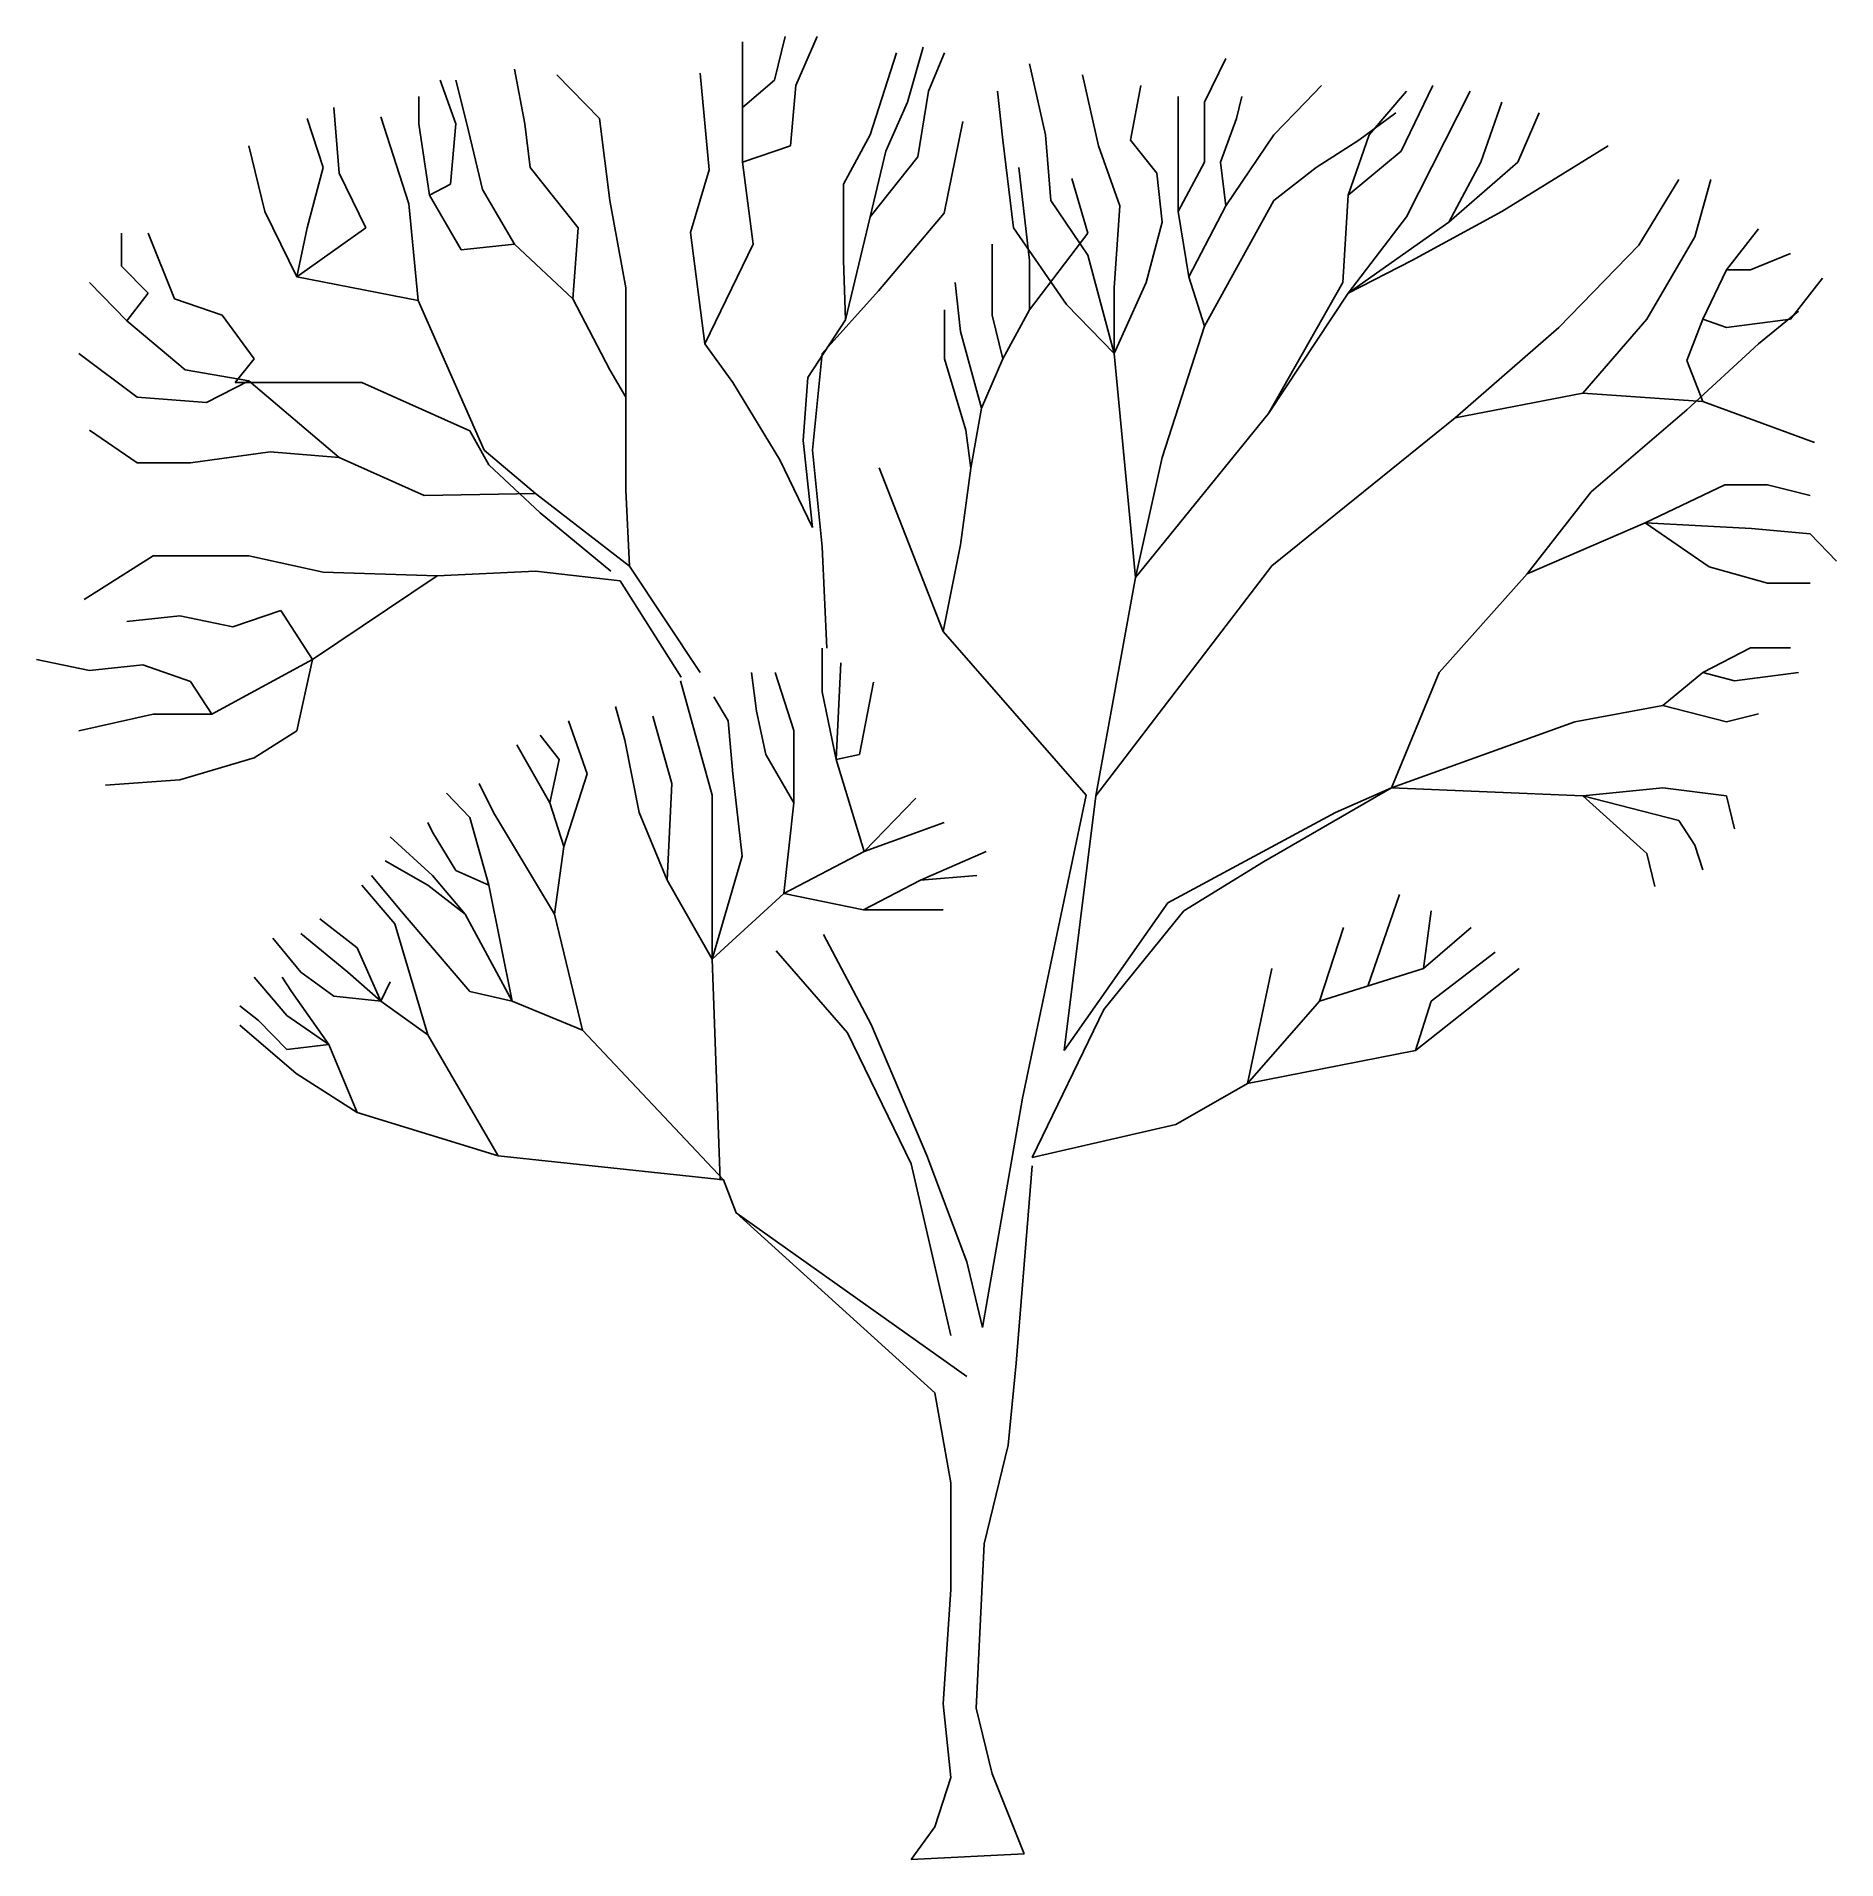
# Model space of a CAD drawing. Header units: millimetres. Extents: x 453.48 to 454.52, y 2593.07 to 2594.12.
import ezdxf

# ---------------------------------------------------------------- set-up
doc = ezdxf.new("R2010")
doc.units = ezdxf.units.MM
doc.header["$LTSCALE"] = 10
doc.layers.add('Vegetais', color=94, linetype='Continuous')

msp = doc.modelspace()

# ---------------------------------------------------------------- linework, layer by layer
at = {"layer": 'Vegetais'}
for p, q in [((453.887, 2594.0828), (453.887, 2594.1208)), ((453.9055, 2594.0986), (453.9117, 2594.124)), ((453.9179, 2594.0955), (453.9302, 2594.124)), ((453.9826, 2594.0859), (453.9918, 2594.1177)), ((453.961, 2594.0669), (453.9764, 2594.1145)), ((453.9949, 2594.0923), (454.0041, 2594.1145)), ((454.0627, 2594.0669), (454.0534, 2594.1081)), ((454.1551, 2594.0859), (454.1674, 2594.1113)), ((453.7207, 2594.0733), (453.7115, 2594.0986)), ((453.7269, 2594.0733), (453.7207, 2594.0986)), ((453.7607, 2594.0733), (453.7546, 2594.105)), ((453.8039, 2594.0764), (453.7792, 2594.1018)), ((453.8677, 2594.0466), (453.8623, 2594.1027)), ((453.887, 2594.0828), (453.9055, 2594.0986)), ((453.9148, 2594.0606), (453.9179, 2594.0955)), ((454.0935, 2594.0606), (454.0842, 2594.1018)), ((454.112, 2594.0638), (454.1181, 2594.0955)), ((454.2136, 2594.0859), (454.2229, 2594.0955)), ((454.2691, 2594.0574), (454.2876, 2594.0955)), ((453.6991, 2594.0733), (453.6991, 2594.0891)), ((453.9702, 2594.0574), (453.9826, 2594.0859)), ((453.9887, 2594.0542), (453.9949, 2594.0923)), ((454.038, 2594.0638), (454.035, 2594.0923)), ((454.1397, 2594.0606), (454.1397, 2594.0891)), ((454.1551, 2594.0511), (454.1551, 2594.0859)), ((454.1736, 2594.0764), (454.1767, 2594.0891)), ((454.1952, 2594.0669), (454.2136, 2594.0859)), ((454.2506, 2594.0669), (454.2722, 2594.0923)), ((454.2722, 2594.0194), (454.3092, 2594.0923)), ((454.3153, 2594.0511), (454.3276, 2594.0859)), ((453.6436, 2594.0479), (453.6344, 2594.0764)), ((453.6529, 2594.0447), (453.6498, 2594.0828)), ((453.6934, 2594.027), (453.677, 2594.0774)), ((453.81, 2594.0289), (453.8039, 2594.0764)), ((453.887, 2594.0511), (453.887, 2594.0828)), ((454.0039, 2594.0214), (454.0148, 2594.0746)), ((454.1644, 2594.0511), (454.1736, 2594.0764)), ((454.2445, 2594.0638), (454.266, 2594.0796)), ((454.3369, 2594.0511), (454.3492, 2594.0796)), ((453.7053, 2594.032), (453.6991, 2594.0733)), ((453.7176, 2594.0384), (453.7207, 2594.0733)), ((453.7361, 2594.0352), (453.7269, 2594.0733)), ((453.7638, 2594.0479), (453.7607, 2594.0733)), ((453.9456, 2594.0384), (453.961, 2594.0669)), ((454.0442, 2594.013), (454.038, 2594.0638)), ((454.0658, 2594.0289), (454.0627, 2594.0669)), ((454.1274, 2594.0447), (454.112, 2594.0638)), ((454.1674, 2594.0257), (454.1952, 2594.0669)), ((454.2198, 2594.0479), (454.2445, 2594.0638)), ((454.2383, 2594.032), (454.2506, 2594.0669)), ((453.6098, 2594.0225), (453.6005, 2594.0606)), ((453.887, 2594.0511), (453.9148, 2594.0606)), ((453.961, 2594.0194), (453.9702, 2594.0574)), ((453.961, 2594.0194), (453.9887, 2594.0542)), ((454.1058, 2594.0257), (454.0935, 2594.0606)), ((454.1397, 2594.0225), (454.1397, 2594.0606)), ((454.2383, 2594.032), (454.2691, 2594.0574)), ((454.3276, 2594.0225), (454.3893, 2594.0606)), ((453.6344, 2594.013), (453.6436, 2594.0479)), ((453.6683, 2594.013), (453.6529, 2594.0447)), ((453.7915, 2594.013), (453.7638, 2594.0479)), ((453.8568, 2594.0102), (453.8677, 2594.0466)), ((453.8932, 2594.0035), (453.887, 2594.0511)), ((454.0534, 2593.994), (454.0473, 2594.0479)), ((454.0873, 2594.0098), (454.0781, 2594.0416)), ((454.1305, 2594.0162), (454.1274, 2594.0447)), ((454.1397, 2594.0225), (454.1551, 2594.0511)), ((454.1674, 2594.0257), (454.1644, 2594.0511)), ((454.1952, 2594.0289), (454.2198, 2594.0479)), ((454.2968, 2594.0162), (454.3153, 2594.0511)), ((454.2968, 2594.0162), (454.3369, 2594.0511)), ((453.7053, 2594.032), (453.7176, 2594.0384)), ((453.7238, 2594.0003), (453.7053, 2594.032)), ((453.7546, 2594.0035), (453.7361, 2594.0352)), ((453.9456, 2593.994), (453.9456, 2594.0384)), ((454.4071, 2594.0029), (454.4302, 2594.041)), ((454.4395, 2594.0077), (454.4488, 2594.041)), ((453.6283, 2593.9845), (453.6098, 2594.0225)), ((453.6988, 2593.9709), (453.6934, 2594.027)), ((453.8193, 2593.9781), (453.81, 2594.0289)), ((453.9658, 2593.9765), (454.0039, 2594.0214)), ((454.0873, 2593.9972), (454.0658, 2594.0289)), ((454.1027, 2593.9781), (454.1058, 2594.0257)), ((454.1459, 2593.9845), (454.1397, 2594.0225)), ((454.1459, 2593.9845), (454.1674, 2594.0257)), ((454.1551, 2593.9559), (454.1952, 2594.0289)), ((454.2753, 2593.994), (454.3276, 2594.0225)), ((453.5266, 2593.9908), (453.5266, 2594.0098)), ((453.5574, 2593.9718), (453.542, 2594.0098)), ((453.6283, 2593.9845), (453.6344, 2594.013)), ((453.6283, 2593.9845), (453.6683, 2594.013)), ((453.7885, 2593.9718), (453.7915, 2594.013)), ((453.865, 2593.9457), (453.8568, 2594.0102)), ((453.9467, 2593.9597), (453.961, 2594.0194)), ((454.075, 2593.9686), (454.0442, 2594.013)), ((454.0534, 2593.9655), (454.0873, 2594.0098)), ((454.1212, 2593.9813), (454.1305, 2594.0162)), ((454.458, 2593.9886), (454.4765, 2594.0124)), ((453.7546, 2594.0035), (453.7238, 2594.0003)), ((453.7885, 2593.9718), (453.7546, 2594.0035)), ((453.865, 2593.9457), (453.8932, 2594.0035)), ((454.0319, 2593.9623), (454.0319, 2594.0035)), ((454.3607, 2593.9552), (454.4071, 2594.0029)), ((454.4117, 2593.96), (454.4395, 2594.0077)), ((453.542, 2593.975), (453.5266, 2593.9908)), ((453.9467, 2593.9597), (453.9456, 2593.994)), ((454.0534, 2593.9655), (454.0534, 2593.994)), ((454.1027, 2593.9401), (454.0873, 2593.9972)), ((454.4719, 2593.9886), (454.4951, 2593.9981)), ((453.5297, 2593.9591), (453.5081, 2593.9813)), ((453.6988, 2593.9709), (453.6283, 2593.9845)), ((453.8193, 2593.9147), (453.8193, 2593.9781)), ((454.0134, 2593.9528), (454.0103, 2593.9813)), ((454.1027, 2593.9401), (454.1212, 2593.9813)), ((454.1027, 2593.9401), (454.1027, 2593.9781)), ((454.1551, 2593.9559), (454.1459, 2593.9845)), ((454.4441, 2593.96), (454.458, 2593.9886)), ((454.458, 2593.9886), (454.4719, 2593.9886)), ((454.4951, 2593.96), (454.5136, 2593.9838)), ((453.5297, 2593.9591), (453.542, 2593.975)), ((453.5851, 2593.9623), (453.5574, 2593.9718)), ((453.737, 2593.884), (453.6988, 2593.9709)), ((453.81, 2593.9306), (453.7885, 2593.9718)), ((453.9331, 2593.9401), (453.9658, 2593.9765)), ((454.1027, 2593.9401), (454.075, 2593.9686)), ((453.5635, 2593.9306), (453.5297, 2593.9591)), ((453.6036, 2593.9369), (453.5851, 2593.9623)), ((453.9467, 2593.9597), (453.9249, 2593.9261)), ((454.0041, 2593.9369), (454.0041, 2593.9655)), ((454.038, 2593.9369), (454.0319, 2593.9623)), ((454.038, 2593.9369), (454.0534, 2593.9655)), ((454.3746, 2593.9171), (454.4117, 2593.96)), ((454.4349, 2593.9361), (454.4441, 2593.96)), ((454.4441, 2593.96), (454.458, 2593.9552)), ((454.458, 2593.9552), (454.4951, 2593.96)), ((454.4765, 2593.9457), (454.4997, 2593.9647)), ((454.0257, 2593.9084), (454.0134, 2593.9528)), ((454.3005, 2593.9028), (454.3607, 2593.9552)), ((453.5358, 2593.9147), (453.5019, 2593.9401)), ((453.5926, 2593.9233), (453.6036, 2593.9369)), ((453.8813, 2593.9233), (453.865, 2593.9457)), ((454.0165, 2593.8957), (454.0041, 2593.9369)), ((454.0257, 2593.9084), (454.038, 2593.9369)), ((454.4349, 2593.9075), (454.4765, 2593.9457)), ((454.4441, 2593.9123), (454.4349, 2593.9361)), ((453.6005, 2593.9242), (453.5635, 2593.9306)), ((453.8193, 2593.9147), (453.81, 2593.9306)), ((453.5759, 2593.9116), (453.5358, 2593.9147)), ((453.6005, 2593.9242), (453.5759, 2593.9116)), ((453.6661, 2593.9233), (453.5926, 2593.9233)), ((453.6529, 2593.8798), (453.6005, 2593.9242)), ((453.7288, 2593.8952), (453.6661, 2593.9233)), ((454.3005, 2593.9028), (454.3746, 2593.9171)), ((454.3746, 2593.9171), (454.4441, 2593.9123)), ((454.0195, 2593.8735), (454.0257, 2593.9084)), ((454.3793, 2593.8599), (454.4349, 2593.9075)), ((454.4441, 2593.9123), (454.509, 2593.8885)), ((453.5358, 2593.8767), (453.5081, 2593.8957)), ((453.7397, 2593.8756), (453.7288, 2593.8952)), ((454.0195, 2593.8735), (454.0165, 2593.8957)), ((454.194, 2593.8169), (454.3005, 2593.9028)), ((453.6129, 2593.883), (453.5666, 2593.8767)), ((453.6529, 2593.8798), (453.6129, 2593.883)), ((453.7669, 2593.8588), (453.737, 2593.884)), ((453.5666, 2593.8767), (453.5358, 2593.8767)), ((453.7022, 2593.8577), (453.6529, 2593.8798)), ((453.7696, 2593.8476), (453.7397, 2593.8756)), ((454.0033, 2593.7788), (453.9663, 2593.8738)), ((454.0134, 2593.8291), (454.0195, 2593.8735)), ((454.4108, 2593.8418), (454.457, 2593.864)), ((454.457, 2593.864), (454.4817, 2593.864)), ((454.4817, 2593.864), (454.5064, 2593.8577)), ((453.7669, 2593.8588), (453.7022, 2593.8577)), ((454.3422, 2593.8122), (454.3793, 2593.8599)), ((454.3422, 2593.8122), (454.4108, 2593.8418)), ((454.4108, 2593.8418), (454.4478, 2593.8164)), ((454.4108, 2593.8418), (454.4725, 2593.8386)), ((454.4725, 2593.8386), (454.5064, 2593.8355)), ((454.5064, 2593.8355), (454.5218, 2593.8196)), ((453.545, 2593.8228), (453.505, 2593.7974)), ((453.6005, 2593.8228), (453.545, 2593.8228)), ((453.6436, 2593.8133), (453.6005, 2593.8228)), ((454.0033, 2593.7788), (454.0134, 2593.8291)), ((453.7097, 2593.8111), (453.6375, 2593.7625)), ((453.7097, 2593.8111), (453.6436, 2593.8133)), ((453.7669, 2593.8139), (453.7097, 2593.8111)), ((454.2912, 2593.755), (454.3422, 2593.8122)), ((454.4478, 2593.8164), (454.4817, 2593.8069)), ((454.4817, 2593.8069), (454.5064, 2593.8069)), ((453.5605, 2593.7879), (453.5297, 2593.7847)), ((453.5913, 2593.7816), (453.5605, 2593.7879)), ((453.619, 2593.7911), (453.5913, 2593.7816)), ((453.6375, 2593.7625), (453.619, 2593.7911)), ((453.9331, 2593.7438), (453.9331, 2593.7691)), ((454.4441, 2593.755), (454.4719, 2593.7693)), ((454.4719, 2593.7693), (454.4951, 2593.7693)), ((453.5081, 2593.7562), (453.4773, 2593.7625)), ((453.5389, 2593.7594), (453.5081, 2593.7562)), ((453.5666, 2593.7498), (453.5389, 2593.7594)), ((453.6375, 2593.7625), (453.579, 2593.7308)), ((453.6375, 2593.7625), (453.6283, 2593.7213)), ((453.9413, 2593.7046), (453.944, 2593.7607)), ((453.579, 2593.7308), (453.5666, 2593.7498)), ((453.895, 2593.7326), (453.8922, 2593.755)), ((453.9167, 2593.7214), (453.9059, 2593.755)), ((453.9549, 2593.7074), (453.963, 2593.7494)), ((454.421, 2593.7359), (454.4441, 2593.755)), ((454.4441, 2593.755), (454.4626, 2593.7502)), ((454.4626, 2593.7502), (454.4997, 2593.755)), ((453.8187, 2593.7158), (453.8132, 2593.7354)), ((453.9413, 2593.7046), (453.9331, 2593.7438)), ((454.37, 2593.7264), (454.421, 2593.7359)), ((454.421, 2593.7359), (454.458, 2593.7264)), ((453.545, 2593.7308), (453.5019, 2593.7213)), ((453.579, 2593.7308), (453.545, 2593.7308)), ((453.7969, 2593.6962), (453.786, 2593.727)), ((453.9004, 2593.7074), (453.895, 2593.7326)), ((454.458, 2593.7264), (454.4765, 2593.7311)), ((453.6283, 2593.7213), (453.6036, 2593.7055)), ((453.7805, 2593.7046), (453.7696, 2593.7186)), ((453.8269, 2593.6738), (453.8187, 2593.7158)), ((453.9167, 2593.6794), (453.9167, 2593.7214)), ((453.6036, 2593.7055), (453.5605, 2593.6928)), ((453.7751, 2593.6794), (453.756, 2593.713)), ((453.7751, 2593.6794), (453.7805, 2593.7046)), ((453.9167, 2593.6794), (453.9004, 2593.7074)), ((453.9413, 2593.7046), (453.9549, 2593.7074)), ((453.9576, 2593.6513), (453.9413, 2593.7046)), ((453.5605, 2593.6928), (453.5173, 2593.6896)), ((453.7833, 2593.6541), (453.7969, 2593.6962)), ((453.7288, 2593.6709), (453.7151, 2593.685)), ((453.7424, 2593.6738), (453.7342, 2593.6906)), ((453.8432, 2593.6345), (453.8459, 2593.6906)), ((453.9576, 2593.6513), (453.9876, 2593.6822)), ((454.3746, 2593.6835), (454.421, 2593.6882)), ((454.3746, 2593.6835), (454.4302, 2593.6692)), ((454.3746, 2593.6835), (454.4117, 2593.6501)), ((454.421, 2593.6882), (454.458, 2593.6835)), ((454.458, 2593.6835), (454.4626, 2593.6644)), ((453.7778, 2593.6149), (453.7424, 2593.6738)), ((453.7833, 2593.6541), (453.7751, 2593.6794)), ((453.8432, 2593.6345), (453.8269, 2593.6738)), ((453.911, 2593.6268), (453.9167, 2593.6794)), ((453.707, 2593.6625), (453.7043, 2593.6681)), ((453.7206, 2593.6401), (453.707, 2593.6625)), ((453.7397, 2593.6317), (453.7288, 2593.6709)), ((453.9576, 2593.6513), (454.0039, 2593.6681)), ((454.4302, 2593.6692), (454.4395, 2593.6548)), ((453.707, 2593.6373), (453.6825, 2593.6597)), ((453.7778, 2593.6149), (453.7833, 2593.6541)), ((453.911, 2593.6268), (453.9576, 2593.6513)), ((453.9903, 2593.6345), (454.0284, 2593.6513)), ((454.4395, 2593.6548), (454.4441, 2593.6405)), ((453.7043, 2593.6317), (453.6797, 2593.6457)), ((453.7397, 2593.6317), (453.7206, 2593.6401)), ((454.4117, 2593.6501), (454.4163, 2593.631)), ((453.6852, 2593.6093), (453.6661, 2593.6317)), ((453.6879, 2593.6177), (453.6716, 2593.6373)), ((453.726, 2593.6149), (453.7043, 2593.6317)), ((453.726, 2593.6149), (453.707, 2593.6373)), ((453.7533, 2593.5644), (453.7397, 2593.6317)), ((453.9571, 2593.6173), (453.9903, 2593.6345)), ((453.9903, 2593.6345), (454.023, 2593.6373)), ((453.911, 2593.6268), (453.9571, 2593.6173)), ((454.2498, 2593.5731), (454.2681, 2593.6262)), ((453.6634, 2593.5953), (453.6416, 2593.6121)), ((453.7043, 2593.5448), (453.6852, 2593.6093)), ((453.707, 2593.5953), (453.6879, 2593.6177)), ((453.7533, 2593.5644), (453.726, 2593.6149)), ((453.7941, 2593.5476), (453.7778, 2593.6149)), ((453.9571, 2593.6173), (454.0033, 2593.6173)), ((454.282, 2593.5833), (454.2866, 2593.6167)), ((453.6307, 2593.5812), (453.6144, 2593.6009)), ((453.658, 2593.5812), (453.6307, 2593.6037)), ((454.2218, 2593.5643), (454.2356, 2593.6072)), ((454.282, 2593.5833), (454.3098, 2593.6072)), ((453.677, 2593.5644), (453.6634, 2593.5953)), ((453.7288, 2593.57), (453.707, 2593.5953)), ((454.2866, 2593.5643), (454.3237, 2593.5929)), ((453.6225, 2593.556), (453.6035, 2593.5784)), ((453.6253, 2593.57), (453.6198, 2593.5784)), ((453.6498, 2593.5672), (453.6307, 2593.5812)), ((453.677, 2593.5644), (453.658, 2593.5812)), ((454.2218, 2593.5643), (454.282, 2593.5833)), ((454.2774, 2593.5357), (454.3376, 2593.5833)), ((453.647, 2593.5392), (453.6253, 2593.57)), ((453.677, 2593.5644), (453.6498, 2593.5672)), ((453.677, 2593.5644), (453.6825, 2593.5756)), ((453.7533, 2593.5644), (453.7288, 2593.57)), ((453.6062, 2593.5532), (453.5953, 2593.5616)), ((453.647, 2593.5392), (453.6225, 2593.556)), ((453.7043, 2593.5448), (453.677, 2593.5644)), ((453.7941, 2593.5476), (453.7533, 2593.5644)), ((454.2774, 2593.5357), (454.2866, 2593.5643)), ((453.628, 2593.5224), (453.5953, 2593.5504)), ((453.6225, 2593.5364), (453.6062, 2593.5532)), ((453.7451, 2593.4747), (453.7043, 2593.5448)), ((453.647, 2593.5392), (453.6225, 2593.5364)), ((453.6634, 2593.4999), (453.647, 2593.5392)), ((453.6634, 2593.4999), (453.628, 2593.5224)), ((453.7451, 2593.4747), (453.6634, 2593.4999))]:
    msp.add_line(p, q, dxfattribs=at)
at = {"layer": 'Vegetais', "color": 34}
for p, q in [((454.2352, 2593.9813), (454.2383, 2594.032)), ((454.2383, 2593.975), (454.2722, 2594.0194)), ((454.2383, 2593.975), (454.2968, 2594.0162)), ((454.2383, 2593.975), (454.2753, 2593.994)), ((454.1921, 2593.9052), (454.2352, 2593.9813)), ((454.1921, 2593.9052), (454.2383, 2593.975)), ((454.1305, 2593.8798), (454.1551, 2593.9559)), ((453.9276, 2593.884), (453.9331, 2593.9401)), ((454.115, 2593.8101), (454.1027, 2593.9401)), ((453.9249, 2593.9261), (453.9222, 2593.8896)), ((453.8193, 2593.8608), (453.8193, 2593.9147)), ((453.9086, 2593.8784), (453.8813, 2593.9233)), ((454.115, 2593.8101), (454.1921, 2593.9052)), ((453.9222, 2593.8896), (453.9276, 2593.8392)), ((453.9331, 2593.8279), (453.9276, 2593.884)), ((453.9276, 2593.8392), (453.9086, 2593.8784)), ((454.115, 2593.8101), (454.1305, 2593.8798)), ((453.8214, 2593.8167), (453.7669, 2593.8588)), ((453.8214, 2593.8167), (453.8193, 2593.8608)), ((453.8105, 2593.8139), (453.7696, 2593.8476)), ((453.9358, 2593.7691), (453.9331, 2593.8279)), ((453.816, 2593.8083), (453.7669, 2593.8139)), ((453.8623, 2593.755), (453.8214, 2593.8167)), ((454.092, 2593.6835), (454.194, 2593.8169)), ((454.092, 2593.6835), (454.115, 2593.8101)), ((453.8514, 2593.7523), (453.816, 2593.8083)), ((454.0863, 2593.6838), (454.0033, 2593.7788)), ((453.8694, 2593.6838), (453.851, 2593.7503)), ((454.2635, 2593.6882), (454.2912, 2593.755)), ((453.8786, 2593.727), (453.8704, 2593.741)), ((453.8459, 2593.6906), (453.835, 2593.7298)), ((453.8813, 2593.6962), (453.8786, 2593.727)), ((454.2635, 2593.6882), (454.37, 2593.7264)), ((453.8868, 2593.6485), (453.8813, 2593.6962)), ((453.8694, 2593.5888), (453.8694, 2593.6838)), ((454.0494, 2593.5081), (454.0863, 2593.6838)), ((454.0735, 2593.5357), (454.092, 2593.6835)), ((454.1893, 2593.6453), (454.2635, 2593.6882)), ((454.231, 2593.6739), (454.2635, 2593.6882)), ((454.2635, 2593.6882), (454.3746, 2593.6835)), ((454.1337, 2593.6215), (454.231, 2593.6739)), ((453.8694, 2593.5888), (453.8868, 2593.6485)), ((454.143, 2593.6167), (454.1893, 2593.6453)), ((453.8694, 2593.5888), (453.8432, 2593.6345)), ((453.8694, 2593.5888), (453.911, 2593.6268)), ((454.0735, 2593.5357), (454.1337, 2593.6215)), ((454.0967, 2593.5595), (454.143, 2593.6167)), ((453.934, 2593.6031), (453.9617, 2593.5508)), ((453.874, 2593.4606), (453.8694, 2593.5888)), ((453.9479, 2593.5461), (453.9064, 2593.5936)), ((454.18, 2593.5166), (454.194, 2593.5833)), ((454.055, 2593.4737), (454.0967, 2593.5595)), ((454.18, 2593.5166), (454.2218, 2593.5643)), ((453.8759, 2593.4607), (453.7941, 2593.5476)), ((453.9848, 2593.4701), (453.9479, 2593.5461)), ((453.9617, 2593.5508), (453.994, 2593.4749)), ((454.18, 2593.5166), (454.2774, 2593.5357)), ((454.1384, 2593.4928), (454.18, 2593.5166)), ((454.0263, 2593.3751), (454.0494, 2593.5081)), ((454.055, 2593.4737), (454.1384, 2593.4928)), ((453.8759, 2593.4607), (453.7451, 2593.4747)), ((453.994, 2593.4749), (454.0171, 2593.4131)), ((453.8833, 2593.4416), (453.8759, 2593.4607)), ((454.0079, 2593.3704), (453.9848, 2593.4701)), ((454.055, 2593.4689), (454.0457, 2593.3545)), ((453.8833, 2593.4416), (454.0171, 2593.3467)), ((453.9986, 2593.3372), (453.8833, 2593.4416)), ((454.0171, 2593.4131), (454.0263, 2593.3751)), ((454.0457, 2593.3545), (454.0411, 2593.3068)), ((454.0079, 2593.2849), (453.9986, 2593.3372)), ((454.0411, 2593.3068), (454.0272, 2593.2496)), ((454.0079, 2593.2232), (454.0079, 2593.2849)), ((454.0272, 2593.2496), (454.0225, 2593.1543)), ((454.0033, 2593.1567), (454.0079, 2593.2232)), ((454.0079, 2593.114), (454.0033, 2593.1567)), ((454.0225, 2593.1543), (454.0318, 2593.1161)), ((453.9986, 2593.0855), (454.0079, 2593.114)), ((454.0318, 2593.1161), (454.0504, 2593.0698)), ((453.9848, 2593.0665), (453.9986, 2593.0855)), ((453.9848, 2593.0665), (454.0504, 2593.0698))]:
    msp.add_line(p, q, dxfattribs=at)

doc.saveas('drawing.dxf')
